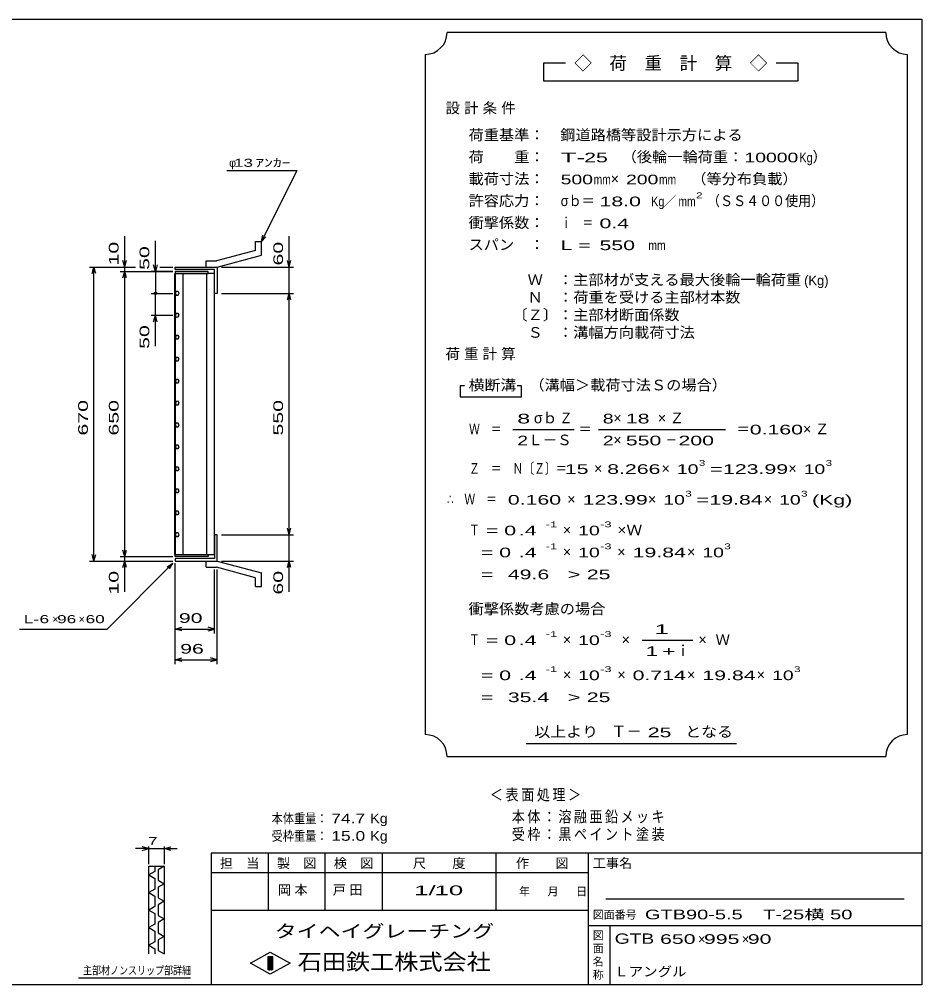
# Model space of a CAD drawing. Units: millimetres, scale not verified. Extents: x -1820 to 1731, y -1282 to 1054.
# Drawn here: x -326 to 1731, y -1146 to 1054 of the extents above; entities that cross this region are included whole.
import ezdxf
from ezdxf.enums import TextEntityAlignment as Align

# ---------------------------------------------------------------- set-up
doc = ezdxf.new("R2010")
doc.units = ezdxf.units.MM
doc.header["$LTSCALE"] = 10
for name, color, linetype, lineweight in [('0_2', 150, 'Continuous', 25), ('16', 3, 'Continuous', 25), ('19', 6, 'Continuous', 25), ('22', 4, 'Continuous', 25), ('24', 2, 'Continuous', 25), ('32', 4, 'Continuous', 25)]:
    doc.layers.add(name, color=color, linetype=linetype, lineweight=lineweight)
doc.styles.add('ベクトル', font='')
doc.styles.get('ベクトル').set_extended_font_data('ベクトル')

msp = doc.modelspace()

# ---------------------------------------------------------------- linework, layer by layer
at = {"layer": '0_2'}
for p, q in [((-1729, 1053.5), (1731, 1053.5)), ((1731, 1053.5), (1731, -1146.5)), ((1731, -846.5), (111, -846.5)), ((111, -846.5), (111, -1146.5)), ((241, -846.5), (241, -976.5)), ((371, -976.5), (371, -846.5)), ((501, -846.5), (501, -976.5)), ((761, -976.5), (761, -846.5)), ((971, -846.5), (971, -1146.5)), ((971, -891.5), (111, -891.5)), ((1691, -951.5), (1011, -951.5)), ((111, -976.5), (971, -976.5)), ((971, -1011.5), (1731, -1011.5)), ((1021, -1146.5), (1021, -1011.5)), ((201, -1097.5), (246, -1072.5)), ((246, -1072.5), (291, -1097.5)), ((246, -1122.5), (201, -1097.5)), ((241, -1082.5), (251, -1082.5)), ((241, -1112.5), (241, -1082.5)), ((241, -1082.5), (243, -1082.5)), ((243, -1082.5), (243, -1112.5)), ((245, -1112.5), (245, -1082.5)), ((245, -1082.5), (247, -1082.5)), ((291, -1097.5), (246, -1122.5)), ((247, -1082.5), (247, -1112.5)), ((249, -1112.5), (249, -1082.5)), ((249, -1082.5), (251, -1082.5)), ((251, -1082.5), (251, -1112.5)), ((251, -1082.5), (251, -1112.5)), ((251, -1112.5), (241, -1112.5)), ((243, -1112.5), (245, -1112.5)), ((247, -1112.5), (249, -1112.5)), ((1731, -1146.5), (-1729, -1146.5))]:
    msp.add_line(p, q, dxfattribs=at)
at = {"layer": '16'}
for p, q in [((28.3, -166.5), (28.3, 474.5)), ((28.3, 474.5), (29, 474.5)), ((104, 479), (29, 479)), ((29, 479), (29, 474.5)), ((29, 474.5), (104, 474.5)), ((29, 474.5), (29, -166.5)), ((119, 474.5), (29, 474.5)), ((46.5, 474.5), (46.5, -166.5)), ((101.5, -166.5), (101.5, 474.5)), ((104, 474.5), (104, 479)), ((119, -166.5), (119, 474.5)), ((31.22, 432.88), (29, 428.96)), ((29, 428.96), (31.28, 425.09)), ((35.72, 432.91), (31.22, 432.88)), ((31.28, 425.09), (35.78, 425.12)), ((38, 429), (35.72, 432.91)), ((35.78, 425.12), (38, 429.04)), ((31.22, 382.88), (29, 378.96)), ((29, 378.96), (31.28, 375.09)), ((35.72, 382.91), (31.22, 382.88)), ((31.28, 375.09), (35.78, 375.12)), ((38, 379), (35.72, 382.91)), ((35.78, 375.12), (38, 379.04)), ((31.22, 332.88), (29, 328.96)), ((35.72, 332.91), (31.22, 332.88)), ((38, 329), (35.72, 332.91)), ((29, 328.96), (31.28, 325.09)), ((31.28, 325.09), (35.78, 325.12)), ((35.78, 325.12), (38, 329.04)), ((31.22, 282.88), (29, 278.96)), ((29, 278.96), (31.28, 275.09)), ((35.72, 282.91), (31.22, 282.88)), ((31.28, 275.09), (35.78, 275.12)), ((38, 279), (35.72, 282.91)), ((35.78, 275.12), (38, 279.04)), ((31.22, 232.88), (29, 228.96)), ((29, 228.96), (31.28, 225.09)), ((35.72, 232.91), (31.22, 232.88)), ((31.28, 225.09), (35.78, 225.12)), ((38, 229), (35.72, 232.91)), ((35.78, 225.12), (38, 229.04)), ((31.22, 182.88), (29, 178.96)), ((29, 178.96), (31.28, 175.09)), ((35.72, 182.91), (31.22, 182.88)), ((38, 179), (35.72, 182.91)), ((35.78, 175.12), (38, 179.04)), ((31.28, 175.09), (35.78, 175.12)), ((31.22, 132.88), (29, 128.96)), ((35.72, 132.91), (31.22, 132.88)), ((38, 129), (35.72, 132.91)), ((29, 128.96), (31.28, 125.09)), ((31.28, 125.09), (35.78, 125.12)), ((35.78, 125.12), (38, 129.04)), ((31.22, 82.88), (29, 78.96)), ((29, 78.96), (31.28, 75.09)), ((35.72, 82.91), (31.22, 82.88)), ((31.28, 75.09), (35.78, 75.12)), ((38, 79), (35.72, 82.91)), ((35.78, 75.12), (38, 79.04)), ((31.22, 32.88), (29, 28.96)), ((29, 28.96), (31.28, 25.09)), ((35.72, 32.91), (31.22, 32.88)), ((31.28, 25.09), (35.78, 25.12)), ((38, 29), (35.72, 32.91)), ((35.78, 25.12), (38, 29.04)), ((31.22, -17.12), (29, -21.04)), ((29, -21.04), (31.28, -24.91)), ((35.72, -17.09), (31.22, -17.12)), ((38, -21), (35.72, -17.09)), ((35.78, -24.88), (38, -20.96)), ((31.28, -24.91), (35.78, -24.88)), ((31.22, -67.12), (29, -71.04)), ((29, -71.04), (31.28, -74.91)), ((35.72, -67.09), (31.22, -67.12)), ((31.28, -74.91), (35.78, -74.88)), ((38, -71), (35.72, -67.09)), ((35.78, -74.88), (38, -70.96)), ((31.22, -117.12), (29, -121.04)), ((29, -121.04), (31.28, -124.91)), ((35.72, -117.09), (31.22, -117.12)), ((31.28, -124.91), (35.78, -124.88)), ((38, -121), (35.72, -117.09)), ((35.78, -124.88), (38, -120.96)), ((29, -166.5), (28.3, -166.5)), ((29, -166.5), (104, -166.5)), ((29, -171), (29, -166.5)), ((29, -166.5), (119, -166.5)), ((104, -171), (29, -171)), ((104, -166.5), (104, -171))]:
    msp.add_line(p, q, dxfattribs=at)
at = {"layer": '19'}
for p, q in [((212, 547), (226, 547)), ((212, 527), (212, 547)), ((226, 516), (226, 547)), ((212, 527), (123, 503)), ((125, 489), (226, 516)), ((29, 483), (29, 489)), ((29, 489), (124, 489)), ((100, 503), (123, 503)), ((100, 489), (100, 503)), ((100, 489), (125, 489)), ((124, 489), (125, 488)), ((125, 488), (125, 429)), ((119, 483), (29, 483)), ((119, 429), (119, 483)), ((125, 429), (119, 429)), ((125, -121), (119, -121)), ((119, -121), (119, -175)), ((125, -180), (125, -121)), ((29, -175), (29, -181)), ((119, -175), (29, -175)), ((29, -181), (124, -181)), ((100, -181), (125, -181)), ((100, -195), (100, -181)), ((100, -195), (123, -195)), ((212, -219), (123, -195)), ((124, -181), (125, -180)), ((125, -181), (226, -208)), ((212, -239), (212, -219)), ((226, -239), (226, -208)), ((212, -239), (226, -239))]:
    msp.add_line(p, q, dxfattribs=at)
at = {"layer": '22'}
for p, q in [((147, 709), (307, 709)), ((226, 547), (307, 709)), ((-86, 489), (-86, 559)), ((226, 547), (229, 561.6)), ((226, 547), (236, 558)), ((289, 489), (289, 559)), ((-16, 479), (-16, 549)), ((-166, 489), (-61, 489)), ((-160, 474), (-156, 489)), ((-152, 474), (-156, 489)), ((-156, -181), (-156, 489)), ((-96, 489), (-61, 489)), ((-86, 489), (-90, 504)), ((-86, 489), (-82, 504)), ((-86, 479), (-86, 489)), ((-16, 479), (-20, 494)), ((-12, 494), (-16, 479)), ((-6, 489), (24, 489)), ((-6, 489), (24, 489)), ((135, 489), (299, 489)), ((289, 489), (285, 504)), ((289, 489), (293, 504)), ((289, 429), (289, 489)), ((-96, 479), (24, 479)), ((-90, 464), (-86, 479)), ((-82, 464), (-86, 479)), ((-86, -171), (-86, 479)), ((24, 479), (-26, 479)), ((-16, 479), (-16, 429)), ((-26, 429), (24, 429)), ((-16, 379), (-16, 429)), ((135, 429), (299, 429)), ((285, 414), (289, 429)), ((293, 414), (289, 429)), ((289, -121), (289, 429)), ((-26, 379), (24, 379)), ((-20, 364), (-16, 379)), ((-12, 364), (-16, 379)), ((-16, 309), (-16, 379)), ((289, -121), (285, -106)), ((289, -121), (293, -106)), ((135, -121), (299, -121)), ((289, -181), (289, -121)), ((-156, -181), (-160, -166)), ((-156, -181), (-152, -166)), ((-96, -171), (24, -171)), ((-86, -171), (-90, -156)), ((-86, -171), (-82, -156)), ((-86, -181), (-86, -171)), ((-166, -181), (24, -181)), ((-126, -336), (24, -186)), ((-96, -181), (24, -181)), ((-90, -196), (-86, -181)), ((-82, -196), (-86, -181)), ((-86, -251), (-86, -181)), ((11, -194), (24, -186)), ((16, -199), (24, -186)), ((29, -346), (29, -186)), ((29, -416), (29, -186)), ((135, -181), (299, -181)), ((285, -196), (289, -181)), ((293, -196), (289, -181)), ((289, -251), (289, -181)), ((119, -346), (119, -200)), ((125, -416), (125, -200)), ((-326, -336), (-126, -336)), ((29, -336), (44, -332)), ((44, -340), (29, -336)), ((29, -336), (119, -336)), ((119, -336), (104, -332)), ((104, -340), (119, -336)), ((29, -406), (44, -402)), ((44, -410), (29, -406)), ((29, -406), (125, -406)), ((125, -406), (110, -402)), ((110, -410), (125, -406))]:
    msp.add_line(p, q, dxfattribs=at)
msp.add_circle((-16, 429), 3, dxfattribs=at)
at = {"layer": '24', "color": 4}
for p, q in [((1649, 1023.5), (649, 1023.5)), ((599, 973.5), (599, -576.5)), ((1699, -576.5), (1699, 973.5)), ((919, 953.5), (869, 953.5)), ((869, 953.5), (869, 913.5)), ((1449, 953.5), (1399, 953.5)), ((1449, 913.5), (1449, 953.5)), ((869, 913.5), (1449, 913.5)), ((689, 218.5), (679, 218.5)), ((679, 218.5), (679, 193.5)), ((819, 218.5), (809, 218.5)), ((819, 193.5), (819, 218.5)), ((679, 193.5), (819, 193.5)), ((799, 118.5), (939, 118.5)), ((994, 118.5), (1284, 118.5)), ((1094, -361.5), (1209, -361.5)), ((829, -596.5), (1309, -596.5)), ((649, -626.5), (1649, -626.5))]:
    msp.add_line(p, q, dxfattribs=at)
for centre, start, end in [((599, 1023.5), 270, 0), ((1699, 1023.5), 180, 270), ((599, -626.5), 0, 90), ((1699, -626.5), 90, 180)]:
    msp.add_arc(centre, 50, start, end, dxfattribs=at)
at = {"layer": '32'}
for p, q in [((-31, -836.5), (-46, -832.5)), ((-31, -871.5), (-31, -831.5)), ((4, -831.5), (4, -871.5)), ((4, -836.5), (19, -832.5)), ((-31, -836.5), (-61, -836.5)), ((-46, -840.5), (-31, -836.5)), ((-31, -836.5), (4, -836.5)), ((19, -840.5), (4, -836.5)), ((4, -836.5), (34, -836.5)), ((-31, -876.5), (4, -876.5)), ((-31, -1076.5), (-31, -876.5)), ((-17, -876.5), (-17, -888.5)), ((4, -876.5), (-10, -884.5)), ((4, -876.5), (4, -1076.5)), ((-17, -888.5), (-31, -896.5)), ((-31, -896.5), (-17, -904.5)), ((-10, -884.5), (-10, -908.5)), ((-17, -904.5), (-17, -928.5)), ((-10, -908.5), (4, -916.5)), ((4, -916.5), (-10, -924.5)), ((-17, -928.5), (-31, -936.5)), ((-31, -936.5), (-17, -944.5)), ((-17, -944.5), (-17, -968.5)), ((-10, -924.5), (-10, -948.5)), ((-10, -948.5), (4, -956.5)), ((4, -956.5), (-10, -964.5)), ((-10, -964.5), (-10, -988.5)), ((-17, -968.5), (-31, -976.5)), ((-31, -976.5), (-17, -984.5)), ((-17, -984.5), (-17, -1008.5)), ((-10, -988.5), (4, -996.5)), ((-17, -1008.5), (-31, -1016.5)), ((4, -996.5), (-10, -1004.5)), ((-10, -1004.5), (-10, -1028.5)), ((-31, -1016.5), (-17, -1024.5)), ((-17, -1024.5), (-17, -1048.5)), ((-10, -1028.5), (4, -1036.5)), ((-17, -1048.5), (-31, -1056.5)), ((4, -1036.5), (-10, -1044.5)), ((-10, -1044.5), (-10, -1068.5)), ((-31, -1056.5), (-17, -1064.5)), ((-17, -1064.5), (-17, -1076.5)), ((-10, -1068.5), (4, -1076.5)), ((64, -1131.5), (-191, -1131.5))]:
    msp.add_line(p, q, dxfattribs=at)

# ---------------------------------------------------------------- texts
at = {"layer": '0_2', "style": 'ベクトル'}
for s, height, p in [('担\u3000当', 21.99, (131, -869.5)), ('製\u3000図', 21.99, (261, -869.5)), ('検\u3000図', 21.99, (391, -869.5)), ('尺\u3000\u3000度', 21.99, (571, -869.5)), ('作\u3000\u3000図', 21.99, (806, -869.5)), ('工事名', 21.99, (981, -869.5)), ('年', 18.33, (813, -934)), ('月', 18.33, (878, -934)), ('日', 18.33, (943, -934)), ('図面番号', 18.33, (981, -987)), ('図', 18.33, (981, -1034)), ('面', 18.33, (981, -1064)), ('名', 18.33, (981, -1094)), ('称', 18.33, (981, -1124))]:
    msp.add_text(s, height=height, dxfattribs=at).set_placement(p, align=Align.MIDDLE_LEFT)
at = {"layer": '0_2', "color": 222, "style": 'ベクトル'}
for s, height, width, p in [('タイヘイグレーチング', 29.33, 1.25, (256, -1024.5)), ('石田鉄工株式会社', 36.66, 1.1, (308.5, -1094.5))]:
    msp.add_text(s, height=height, dxfattribs=dict(at, width=width)).set_placement(p, align=Align.MIDDLE_LEFT)
at = {"layer": '22', "color": 2, "style": 'ベクトル'}
for s, height, p in [('φ', 18.33, (152, 726.5)), ('×', 18.33, (-251, -313.5)), ('×', 18.33, (-191, -313.5)), ('×', 21.99, (1221, -1042.5)), ('×', 21.99, (1321, -1042.5))]:
    msp.add_text(s, height=height, dxfattribs=at).set_placement(p, align=Align.MIDDLE_LEFT)
for s, height, width, p in [(' 13 ', 18.33, 1.6, (152, 726.5)), ('ｱﾝｶｰ', 18.33, 1.6, (212, 726.5)), ('L-', 18.33, 1.6, (-316, -313.5)), (' 6 ', 18.33, 1.6, (-291, -313.5)), (' 96 ', 18.33, 1.6, (-251, -313.5)), (' 60 ', 18.33, 1.6, (-186, -313.5)), (' 90 ', 21.99, 1.65, (24, -311)), (' 96 ', 21.99, 1.65, (27, -381)), ('本体重量：', 21.99, 0.85, (249, -767.5)), (' 74.7', 21.99, 1.35, (374, -767.5)), ('Kg', 21.99, 1.1, (474, -767.5)), ('受枠重量：', 21.99, 0.85, (249, -807.5)), (' 15.0', 21.99, 1.35, (374, -807.5)), ('Kg', 21.99, 1.1, (474, -807.5)), ('1/', 21.99, 2, (574, -931.5)), (' 10 ', 21.99, 2, (604, -931.5)), ('GTB90-5.5\u3000T-25横 50             ', 21.99, 1.55, (1100, -986.5)), ('GTB', 23.46, 1.4, (1031, -1041.5)), (' 650 ', 21.99, 1.65, (1121, -1042.5)), (' 995 ', 21.99, 1.65, (1221, -1042.5)), (' 90 ', 21.99, 1.65, (1321, -1042.5)), ('Ｌアングル', 21.99, 1.1, (1030, -1116.5))]:
    msp.add_text(s, height=height, dxfattribs=dict(at, width=width)).set_placement(p, align=Align.MIDDLE_LEFT)
at = {"layer": '22', "color": 2, "style": 'ベクトル', "width": 1.65}
for s, p in [(' 10 ', (-111, 479)), (' 50 ', (-41, 469)), (' 60 ', (264, 479)), (' 50 ', (-41, 289)), (' 670 ', (-181, 91.5)), (' 650 ', (-111, 91.5)), (' 550 ', (264, 91.5)), (' 10 ', (-111, -271)), (' 60 ', (264, -271))]:
    msp.add_text(s, height=21.99, rotation=90, dxfattribs=at).set_placement(p, align=Align.MIDDLE_LEFT)
at = {"layer": '22', "color": 2, "attachment_point": 4, "style": 'ベクトル'}
for s, insert, char_height in [('\\T1.2;\\W0.85;＜表面処理＞', (746.5, -715), 25.66), ('\\T1.19;\\W0.85;本体：溶融亜鉛メッキ', (796.5, -765), 25.66), ('\\T1.19;\\W0.85;受枠：黒ペイント塗装', (796.5, -805), 25.66), ('\\T1.25;岡本\u3000', (263.5, -931.5), 21.99), ('\\T1.25;戸田\u3000', (388.5, -931.5), 21.99)]:
    msp.add_mtext(s, dxfattribs=dict(at, insert=insert, char_height=char_height))
at = {"layer": '24', "style": 'ベクトル'}
for s, height, p in [('◇\u3000荷\u3000重\u3000計\u3000算\u3000◇', 29.33, (939, 953.5)), ('）', 24.19, (1482, 740)), ('×', 24.19, (1022, 690)), ('／', 21.99, (1141.5, 638.5)), ('(Kg)', 21.99, (1463, 458.5)), ('σｂ', 24.19, (847, 145)), ('×', 24.19, (1028, 145)), ('Ｌ－Ｓ', 24.19, (834, 95)), ('×', 24.19, (1028, 95)), ('×', 24.19, (984, 30)), ('×', 24.19, (1138, 30)), ('×', 24.19, (1427, 30)), ('×', 24.19, (923, -40)), ('×', 24.19, (1107, -40)), ('×', 24.19, (1371, -40)), ('×', 24.19, (913, -110)), ('×', 24.19, (913, -160)), ('×', 24.19, (1037, -160)), ('×', 24.19, (1196, -160)), ('Ｗ', 24.19, (1261, -360)), ('×', 24.19, (913, -360)), ('×', 24.19, (1047, -360)), ('ｉ', 24.19, (1170.5, -385)), ('×', 24.19, (1222, -360)), ('×', 24.19, (913, -440)), ('×', 24.19, (1037, -440)), ('×', 24.19, (1196, -440)), ('×', 24.19, (1355, -440)), ('Ｔ－', 25.66, (1023, -569))]:
    msp.add_text(s, height=height, dxfattribs=at).set_placement(p, align=Align.MIDDLE_LEFT)
for s, height, width, p in [('荷重基準：\u3000', 24.19, 1.05, (698, 790)), ('鋼道路橋等設計示方による', 24.19, 1.05, (907, 790)), ('荷\u3000\u3000重：\u3000', 24.19, 1.05, (698, 740)), ('T-', 21.99, 2, (908, 738.5)), (' 25 ', 21.99, 1.65, (948, 738.5)), ('（後輪一輪荷重：', 24.19, 1.05, (1047, 740)), ('10000', 21.99, 1.5, (1327, 738.5)), ('Kg', 21.99, 0.85, (1452, 738.5)), ('載荷寸法：\u3000', 24.19, 1.05, (698, 690)), ('\u3000（等分布負載）', 24.19, 1.05, (1171, 690)), ('500', 21.99, 1.5, (908, 688.5)), ('mm', 21.99, 0.8, (983, 688.5)), ('200', 21.99, 1.5, (1057, 688.5)), ('mm', 21.99, 0.8, (1132, 688.5)), ('許容応力：\u3000', 24.19, 1.05, (698, 640)), ('σｂ＝', 24.19, 0.9, (908, 640)), (' 18.0', 21.99, 1.65, (983, 638.5)), ('Kg', 21.99, 0.85, (1114, 638.5)), ('mm', 21.99, 0.8, (1176.5, 638.5)), ('2', 13.2, 1.5, (1216.5, 652.5)), ('（ＳＳ４００使用）', 24.19, 0.9, (1241.5, 640)), ('衝撃係数：\u3000', 24.19, 1.05, (698, 590)), ('ｉ\u3000＝', 24.19, 0.75, (908, 590)), (' 0.4', 21.99, 1.65, (983, 588.5)), ('スパン\u3000：\u3000', 24.19, 1.05, (698, 540)), ('L =', 21.99, 1.65, (908, 538.5)), (' 550 ', 21.99, 1.65, (983, 538.5)), ('mm', 21.99, 0.8, (1108, 538.5)), ('\u3000Ｗ\u3000：主部材が支える最大後輪一輪荷重', 24.19, 1.05, (798, 460)), ('\u3000Ｎ\u3000：荷重を受ける主部材本数', 24.19, 1.05, (798, 420)), ('〔Ｚ〕：主部材断面係数', 24.19, 1.05, (798, 380)), ('\u3000Ｓ\u3000：溝幅方向載荷寸法', 24.19, 1.05, (798, 340)), ('横断溝', 24.19, 1.1, (698, 220)), ('\u3000（溝幅＞載荷寸法Ｓの場合）', 24.19, 1.05, (802, 220)), ('8', 21.99, 1.8, (809, 143.5)), ('Ｚ', 24.19, 0.9, (905, 145)), ('8', 21.99, 1.5, (1004, 143.5)), (' 18 ', 21.99, 1.65, (1043, 143.5)), ('Ｗ\u3000＝', 24.19, 0.75, (699, 120)), ('＝', 24.19, 0.9, (949, 120)), ('＝', 24.19, 0.9, (1309, 120)), ('0.160', 21.99, 1.65, (1339, 118.5)), ('2', 21.99, 1.5, (809, 93.5)), ('2', 21.99, 1.5, (1004, 93.5)), (' 550 ', 21.99, 1.65, (1043, 93.5)), ('－', 24.19, 0.75, (1148, 95)), (' 200 ', 21.99, 1.65, (1163, 93.5)), ('Ｚ\u3000＝\u3000Ｎ〔Ｚ〕＝', 24.19, 0.75, (699, 30)), ('3', 13.2, 1.5, (1223, 42.5)), ('3', 13.2, 1.5, (1512, 42.5)), (' 15 ', 21.99, 1.65, (904, 28.5)), ('8.266', 21.99, 1.65, (1014, 28.5)), ('10', 21.99, 1.5, (1173, 28.5)), ('=', 21.99, 1.7, (1248, 28.5)), ('123.99', 21.99, 1.65, (1278, 28.5)), ('10', 21.99, 1.5, (1462, 28.5)), ('3', 13.2, 1.5, (1192, -27.5)), ('3', 13.2, 1.5, (1456, -27.5)), ('∴\u3000Ｗ\u3000＝', 24.19, 0.75, (649, -40)), (' 0.160', 21.99, 1.65, (774, -41.5)), ('123.99', 21.99, 1.65, (958, -41.5)), ('10', 21.99, 1.5, (1142, -41.5)), ('=', 21.99, 1.7, (1217, -41.5)), ('19.84', 21.99, 1.65, (1247, -41.5)), ('10', 21.99, 1.5, (1406, -41.5)), ('(Kg)', 21.99, 1.65, (1481, -41.5)), ('Ｔ', 24.19, 0.75, (699, -110)), (' = 0', 21.99, 1.65, (724, -111.5)), (' .4 ', 21.99, 1.65, (799, -111.5)), ('-1', 13.2, 1.65, (874, -97.5)), ('10', 21.99, 1.5, (948, -111.5)), ('-3', 13.2, 1.65, (998, -97.5)), ('×Ｗ', 24.19, 1.1, (1037, -110)), ('  = 0', 21.99, 1.65, (699, -161.5)), (' .4 ', 21.99, 1.65, (799, -161.5)), ('-1', 13.2, 1.65, (874, -147.5)), ('10', 21.99, 1.5, (948, -161.5)), ('-3', 13.2, 1.65, (998, -147.5)), ('19.84', 21.99, 1.65, (1072, -161.5)), ('10', 21.99, 1.5, (1231, -161.5)), ('3', 13.2, 1.5, (1281, -147.5)), ('  =', 21.99, 1.65, (699, -211.5)), (' 49.6', 21.99, 1.65, (774, -211.5)), ('>', 21.99, 1.7, (924, -211.5)), (' 25 ', 21.99, 1.65, (954, -211.5)), ('衝撃係数考慮の場合', 24.19, 1.05, (698, -290)), ('Ｔ', 24.19, 0.75, (699, -360)), (' = 0', 21.99, 1.65, (724, -361.5)), (' .4 ', 21.99, 1.65, (799, -361.5)), ('-1', 13.2, 1.65, (874, -347.5)), ('10', 21.99, 1.5, (948, -361.5)), ('-3', 13.2, 1.65, (998, -347.5)), ('  = 0', 21.99, 1.65, (699, -441.5)), (' .4 ', 21.99, 1.65, (799, -441.5)), ('-1', 13.2, 1.65, (874, -427.5)), ('10', 21.99, 1.5, (948, -441.5)), ('-3', 13.2, 1.65, (998, -427.5)), ('0.714', 21.99, 1.65, (1072, -441.5)), ('19.84', 21.99, 1.65, (1231, -441.5)), ('10', 21.99, 1.5, (1390, -441.5)), ('3', 13.2, 1.5, (1440, -427.5)), (' 35.4', 21.99, 1.65, (774, -491.5)), ('>', 21.99, 1.7, (924, -491.5)), (' 25 ', 21.99, 1.65, (954, -491.5)), ('  =', 21.99, 1.65, (699, -491.5)), ('以上より\u3000', 24.19, 1.1, (848, -570)), (' 25 ', 21.99, 1.65, (1093, -571.5)), ('となる', 24.19, 1.1, (1192, -570))]:
    msp.add_text(s, height=height, dxfattribs=dict(at, width=width)).set_placement(p, align=Align.MIDDLE_LEFT)
at = {"layer": '24', "attachment_point": 4, "style": 'ベクトル'}
for s, insert, char_height in [('\\T1.28;設計条件', (645.5, 850), 24.19), ('\\T1.28;荷重計算', (645.5, 290), 24.19), ('\\T1.42;×Ｚ', (1129.5, 145), 24.19), ('\\T1.42;×Ｚ', (1460.5, 120), 24.19), ('\\T1.25;\\W2;\\~1\\~', (1101.5, -336.5), 21.99), ('\\T1.33;\\W1.75;1+', (1101.5, -386.5), 21.99)]:
    msp.add_mtext(s, dxfattribs=dict(at, insert=insert, char_height=char_height))
at = {"layer": '32', "color": 2, "style": 'ベクトル'}
for s, width, p in [(' 7 ', 1.6, (-43.5, -819)), ('主部材ノンスリップ部詳細', 0.8, (-181, -1114))]:
    msp.add_text(s, height=18.33, dxfattribs=dict(at, width=width)).set_placement(p, align=Align.MIDDLE_LEFT)

doc.saveas('drawing.dxf')
